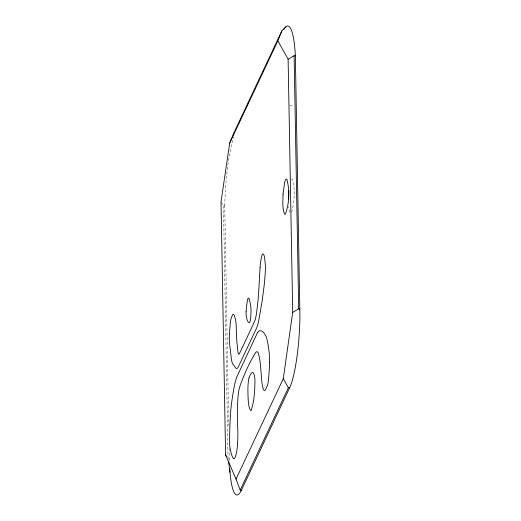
<?xml version="1.0" encoding="UTF-8"?>
<svg xmlns="http://www.w3.org/2000/svg" width="521" height="521" viewBox="0 0 521 521"><rect width="100%" height="100%" fill="white"/><g stroke="black" fill="none" stroke-linecap="round" stroke-linejoin="round"><path stroke-width="0.39" stroke-dasharray="2.6 1.95" d="M291.767 212.158C294.248 201.549 295.459 189.768 292.392 179.211L291.675 179.029L290.933 180.032M221.432 202.506L223.476 205.841L224.733 205.912L228.712 425.664M289.663 105.756L293.18 105.958M228.061 458.975L229.318 459.047A61.016 10.648 -86.7 0 0 229.383 461.404M289.429 212.334L288.556 206.537M229.123 448.457L229.318 459.034M223.476 205.841L228.042 458.167M224.733 205.912A68.303 11.918 -86.7 0 1 233.695 136.938"/><path stroke-width="0.78" d="M288.393 199.523L288.875 190.569M283.821 29.58A62.787 10.954 -86.7 0 1 295.368 55.812L299.953 317.126A62.338 10.876 -86.7 0 1 289.611 387.819L241.451 490.163L240.194 490.092L236.039 479.099L283.287 378.689L292.698 312.379L288.113 59.251L277.849 40.807L281.887 30.843L285.86 26.818M281.887 30.843L233.727 133.187L229.689 143.151L221.021 201.835L225.6 454.976L236.039 479.099M229.689 143.151L277.849 40.807M240.194 490.092L288.347 387.748L283.287 378.689M288.113 59.251L294.111 55.734L295.368 55.812M292.698 312.379L298.689 308.862L299.953 308.933M288.347 387.748L289.611 387.819M225.6 454.976L226.42 456.311M228.582 461.867L230.008 472.378M294.111 55.734L298.689 308.862M241.451 490.157A61.016 10.648 -86.7 0 1 229.715 468.438M269.578 362.518L269.572 363.326A18.73 3.269 -86.7 0 1 269.39 368.301L268.66 377.862A10.869 1.895 -86.7 0 1 267.032 386.549L265.756 389.252A16.379 2.859 -86.7 0 1 264.056 390.255L263.606 389.734A33.605 5.861 -86.7 0 1 261.575 378.728L260.559 366.022A56.411 9.84 -86.7 0 0 259.158 356.625A23.92 4.175 -86.7 0 0 258.475 353.759L258.208 353.062A23.92 4.175 -86.7 0 0 255.655 352.665A380.252 66.343 -86.7 0 0 239.992 385.944A16.353 2.852 -86.7 0 0 237.98 396.969A56.672 9.886 -86.7 0 0 237.765 429.057A26.63 4.643 -86.7 0 1 237.088 449.148A17.395 3.035 -86.7 0 1 232.972 457.9A55.226 9.632 -86.7 0 1 229.722 445.807A66.916 11.677 -86.7 0 1 231.064 407.09A83.796 14.621 -86.7 0 1 234.066 387.513A36.796 6.421 -86.7 0 1 236.957 376.624L256.508 334.762A45.75 7.984 -86.7 0 1 260.467 330.776L261.855 331.226A78.515 13.696 -86.7 0 1 264.492 333.759L265.43 335.322A48.14 8.401 -86.7 0 1 268.139 345.006L268.751 349.057A29.215 5.099 -86.7 0 1 269.578 361.717L269.578 362.518M283.04 194.164C283.033 200.787 281.965 207.97 284.616 214.209L285.345 214.261C289.376 203.411 289.871 190.308 286.824 179.146L286.094 179.094L285.339 180.24L284.609 182.5L283.04 194.164M246.127 311.284L246.101 311.805A6.252 1.088 -86.7 0 0 246.296 316.208A31.195 5.444 -86.7 0 0 248.517 322.33A20.312 3.543 -86.7 0 0 249.65 322.356L249.813 322.167A5.19 0.905 -86.7 0 0 250.601 318.442A18.274 3.191 -86.7 0 0 251.018 311.845A10.746 1.876 -86.7 0 0 250.718 306.107A52.321 9.131 -86.7 0 0 249.194 299.008A9.437 1.648 -86.7 0 0 248.784 298.201L248.673 298.116A9.437 1.648 -86.7 0 0 248.315 298.155L248.191 298.266A9.437 1.648 -86.7 0 0 247.82 298.878A17.734 3.093 -86.7 0 0 246.159 310.757L246.127 311.284M260.07 267.638L258.859 289.246A48.147 8.401 -86.7 0 1 257.817 302.219L257.061 309.057A19.954 3.484 -86.7 0 1 254.346 321.952L239.465 353.577A8.694 1.517 -86.7 0 1 237.869 351.395L237.153 344.414A55.91 9.756 -86.7 0 1 236.3 329.715L236.267 327.611A16.88 2.944 -86.7 0 0 235.375 319.197L234.522 316.182A16.431 2.866 -86.7 0 0 232.64 314.756L231.617 316.931A10.146 1.771 -86.7 0 0 230.308 322.857L229.5 333.114A12.921 2.253 -86.7 0 0 229.357 341.783L231.233 357.816A23.901 4.168 -86.7 0 0 232.301 363.007L232.698 363.892A23.901 4.168 -86.7 0 0 233.343 364.667L235.687 367.924A25.373 4.428 -86.7 0 0 238.468 366.556L256.384 328.477A29.065 5.073 -86.7 0 0 259.197 318.038L261.614 304.186A39.83 6.949 -86.7 0 0 262.688 296.99L263.88 287.683A39.29 6.858 -86.7 0 0 265.059 275.511L265.228 273.011A13.806 2.41 -86.7 0 0 265.397 266.824L265.378 266.023A12.185 2.123 -86.7 0 0 265.117 262.525L264.714 258.813A14.94 2.605 -86.7 0 0 263.463 254.32L263.17 254.04A10.257 1.791 -86.7 0 0 261.998 255.095A27.887 4.865 -86.7 0 0 260.956 260.005L260.754 261.132A12.576 2.195 -86.7 0 0 260.07 267.638M249.031 377.868L248.966 378.096A10.479 1.83 -86.7 0 0 247.898 388.835A43.979 7.672 -86.7 0 0 248.406 402.512A27.613 4.819 -86.7 0 0 251.089 410.581A29.078 5.073 -86.7 0 0 253.812 399.119A29.352 5.119 -86.7 0 0 254.945 378.962A21.934 3.829 -86.7 0 0 252.053 372.671A36.763 6.415 -86.7 0 0 249.331 377.022L249.031 377.868"/></g></svg>
